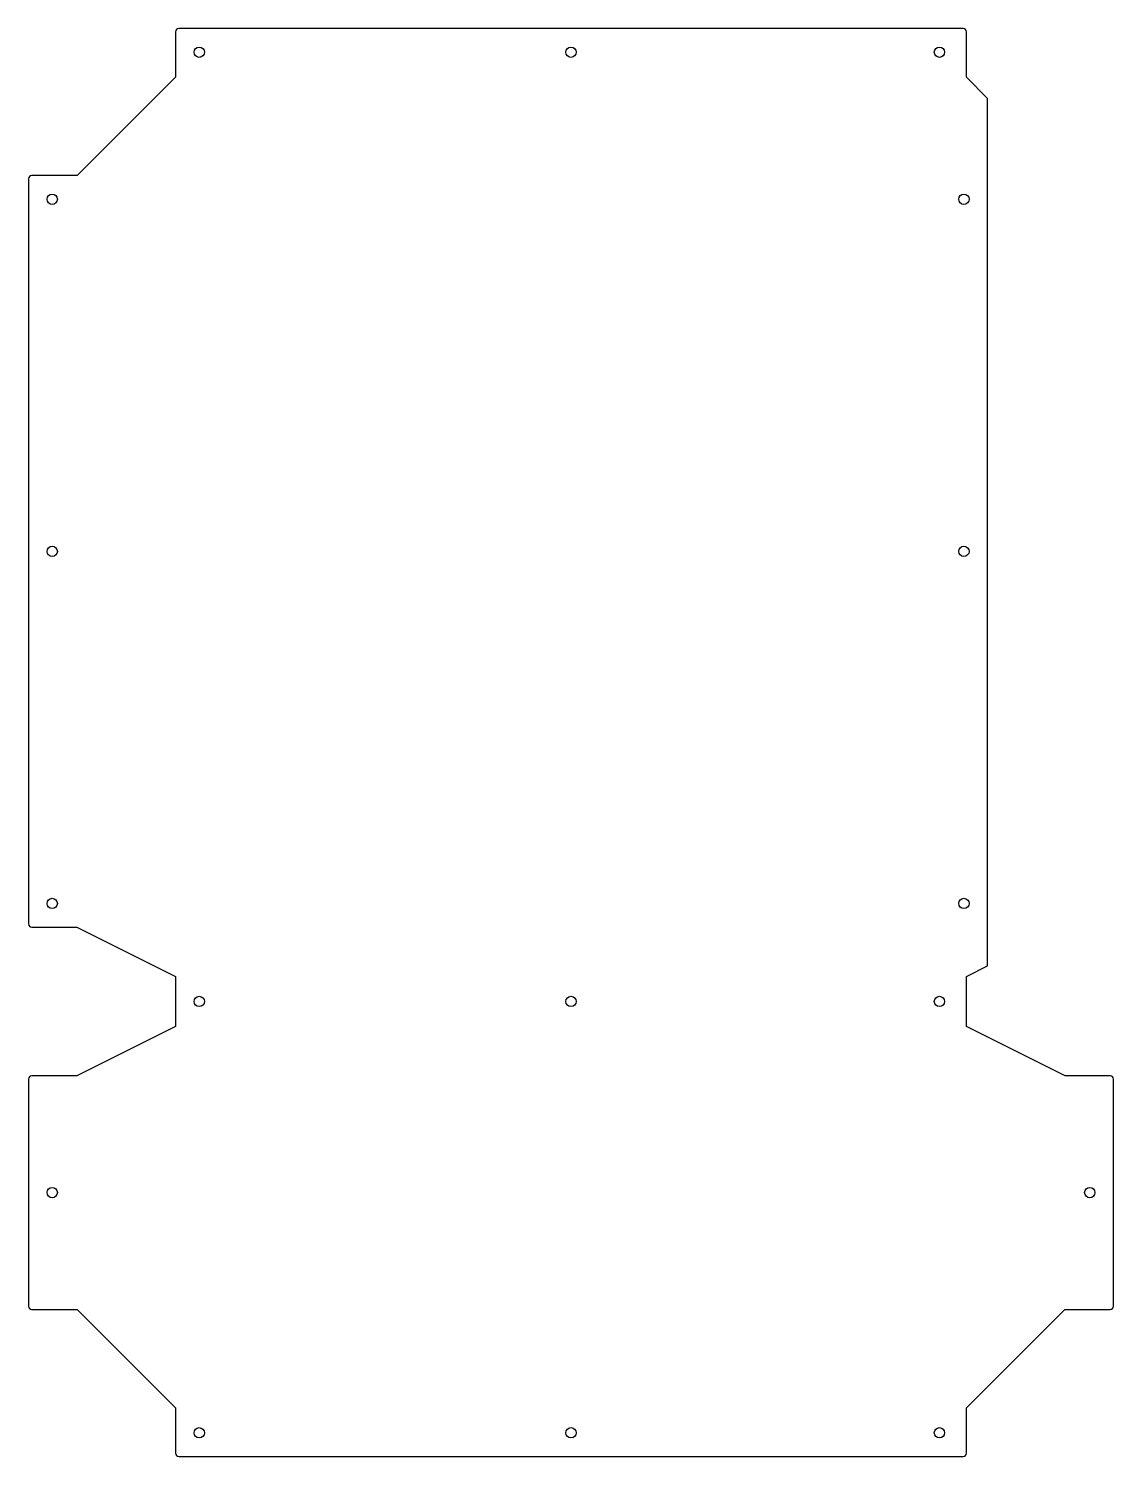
# Model space of a CAD drawing. Header units: millimetres. Extents: x 0 to 665, y -874 to 0.
import ezdxf

# ---------------------------------------------------------------- set-up
doc = ezdxf.new("R2010")
doc.units = ezdxf.units.MM
doc.layers.get('0').update_dxf_attribs({"linetype": 'CONTINUOUS'})

msp = doc.modelspace()

# ---------------------------------------------------------------- linework, layer by layer
msp.add_lwpolyline([(0.5, -548.5, 0.414214), (2.5, -550.5), (30.12, -550.5), (90.5, -580.69), (90.5, -611.31), (30.12, -641.5), (2.5, -641.5, 0.414214), (0.5, -643.5), (0.5, -782.5, 0.414214), (2.5, -784.5), (30.21, -784.5), (90.5, -844.79), (90.5, -872.5, 0.414214), (92.5, -874.5), (572.5, -874.5, 0.414214), (574.5, -872.5), (574.5, -844.79), (634.79, -784.5), (662.5, -784.5, 0.414214), (664.5, -782.5), (664.5, -643.5, 0.414214), (662.5, -641.5), (634.88, -641.5), (574.5, -611.31), (574.5, -580.69), (587.5, -574.19), (587.5, -43.21), (574.5, -30.21), (574.5, -2.5, 0.414214), (572.5, -0.5), (92.5, -0.5, 0.414214), (90.5, -2.5), (90.5, -30.21), (30.21, -90.5), (2.5, -90.5, 0.414214), (0.5, -92.5)], format="xyb", close=True)
for centre in [(105, -15), (332.5, -15), (558, -15), (15, -105), (573, -105), (15, -320.5), (573, -320.5), (15, -536), (573, -536), (105, -596), (332.5, -596), (558, -596), (15, -713), (650, -713), (105, -860), (332.5, -860), (558, -860)]:
    msp.add_circle(centre, 3.15)

doc.saveas('drawing.dxf')
